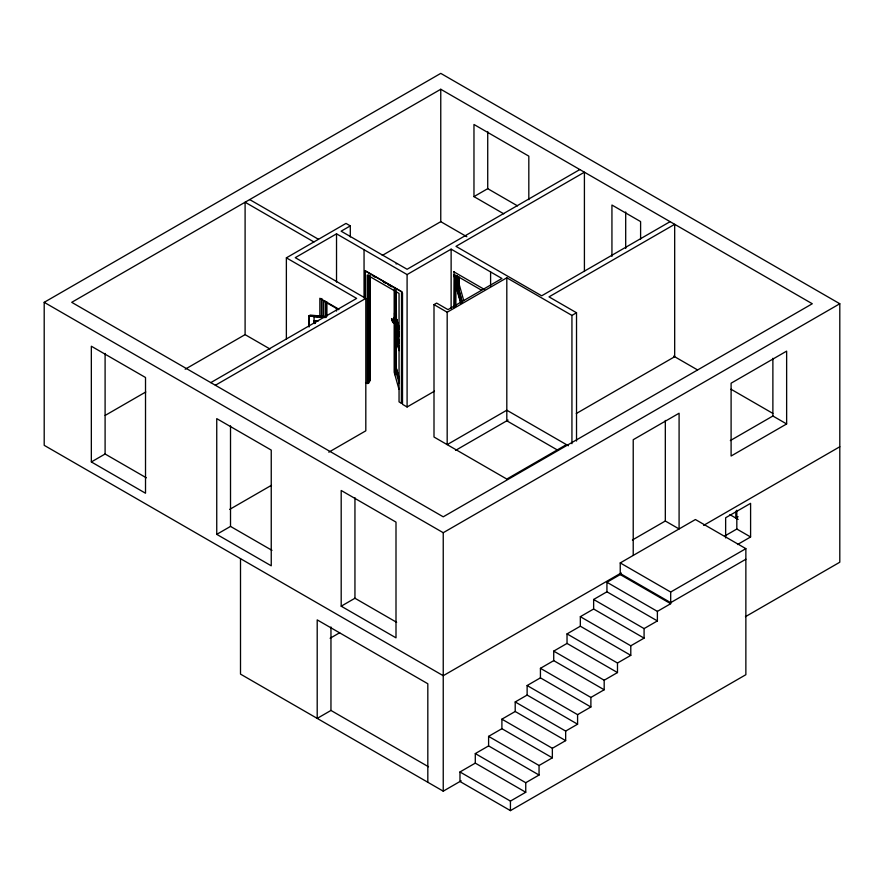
<?xml version="1.0" encoding="UTF-8"?>
<svg xmlns="http://www.w3.org/2000/svg" width="884" height="884" viewBox="0 0 884 884"><rect width="100%" height="100%" fill="white"/><g stroke="black" fill="none" stroke-linecap="round" stroke-linejoin="round"><path stroke-width="1.33" d="M457.636 281.963L457.647 276.471M458.409 285.145L458.431 276.924M394.573 323.345L394.397 321.301M394.54 322.815L394.518 321.688L394.573 323.069M393.999 318.019L394.297 317.312L394.584 318.129M394.142 322.605L394.264 320.914M394.286 321.898L394.231 323.102M394.065 322.483C394.927 323.069 393.634 319.069 394.176 322.494M394.43 319.522L394.584 320.196L394.452 318.284M394.109 317.931L394.176 318.98M394.297 319.002L394.109 317.455M394.562 319.864L394.01 317.754M394.485 323.08L394.22 320.793M368.628 322.892L368.462 331.655L369.214 330.992M369.302 331.047L369.214 322.771M394.529 312.969L394.706 324.737M309.068 326.969L309.201 315.577L325.334 317.08M309.853 316.207L310.173 315.08L326.318 316.594M314.616 323.456L314.096 320.627L318.207 321.014M315.886 321.809A6.188 3.094 53.7 0 0 314.87 320.737L314.837 323.544M391.734 319.511L391.601 318.538L391.601 319.091M368.993 331.434L369.313 330.903M621.209 572.954L443.238 675.707L44.2 445.326L44.2 302.328L440.762 73.372L839.8 303.753L839.8 562.213L745.433 616.689M440.762 89.262L71.715 302.328L443.238 516.82L812.285 303.753L440.762 89.262L440.762 221.663L382.242 255.454M286.372 339.213L286.372 257.841L345.998 223.409L350.296 225.895L350.296 236.923M566.434 444.63L506.808 479.062L434 437.016L434 304.615L436.641 303.09L447.989 309.643L501.946 278.493L451.127 249.155L407.093 274.57L336.528 233.829L295.256 257.664L365.81 298.405L365.81 430.817L328.804 452.177M350.296 225.895L341.125 231.188L407.093 269.277L579.827 169.551M528.82 199.707L528.82 156.148L473.968 124.478L473.968 196.613L487.725 188.668L517.538 205.884M105.163 415.425L145.772 391.977M185.176 369.225L244.89 334.749M364.738 298.239L365.037 270.57L401.822 291.808L401.524 403.314L399.049 401.888L399.049 293.411L367.203 275.023L367.203 383.501L368.672 383.026L368.672 274.924M210.79 382.617L356.639 298.405L286.372 257.841M215.376 385.258L365.81 298.405M91.339 461.945L145.517 493.228L145.517 377.501L91.339 346.23L91.339 461.945L105.097 454L146.324 477.802M364.738 270.747L401.822 291.808M453.835 307.654L454.111 271.609M369.225 323.433L369.733 323.19L369.225 325.555M369.689 323.168L368.86 324.019L369.501 323.643L368.672 323.113M369.413 323.588L369.501 325.235L368.772 325.555L368.86 324.019M368.54 327.798L369.092 327.588L368.628 329.975L368.628 327.853M434 304.615L447.182 312.229L506.808 277.808L571.937 315.411L576.523 312.759L576.523 441.028M670.094 221.663L541.671 295.808L455.989 246.349L584.412 172.203L584.412 271.498M229.696 509.394L271.487 485.272M402.507 293.002L402.507 404.331L407.093 406.983L434.464 391.181M216.746 534.356L271.244 565.815L271.244 450.089L216.746 418.629L216.746 534.356L230.514 526.411L271.974 550.345M455.525 450.409L508.09 420.066M576.28 413.535L674.68 356.716L674.68 224.315L549.008 296.869L576.523 312.759M44.2 302.328L443.238 532.709L839.8 303.753M341.191 606.192L395.999 637.839L395.999 522.112L341.191 490.476L341.191 606.192L354.948 598.247L396.651 622.325M330.13 638.259L339.688 632.745M730.339 440.575L772.881 416.01L786.638 423.955L786.638 351.125L731.101 383.203L731.101 456.022L786.638 423.955M428.497 766.771L330.959 710.449L317.201 718.394L317.201 619.883L427.823 683.752L427.823 782.263M632.391 540.014L665.321 521.007L679.089 528.952L679.089 413.226L633.22 439.713L633.22 555.428M745.864 548.655L670.691 592.048L670.691 603.706L620.236 574.578L620.236 562.92L695.41 519.527L745.864 548.655L745.864 674.702L510.433 810.628L459.978 781.5L459.978 771.964L475.294 763.124L525.748 792.252L525.748 782.716L475.294 753.588L475.294 763.124M703.631 525.372L839.8 446.752M606.932 582.258L657.387 611.385L657.387 620.922L606.932 591.794L606.932 582.258L620.236 574.578M593.639 599.474L644.082 628.601L644.082 638.126L593.639 608.999L593.639 599.474L606.932 591.794M738.118 516.742L735.819 518.068L735.819 511.173M580.335 616.678L630.789 645.806L630.789 655.342L580.335 626.215L580.335 616.678L593.639 608.999M724.946 535.892L736.825 529.03L750.593 536.975L750.593 503.339L725.642 517.748L725.642 537.925M567.031 633.894L617.485 663.022L617.485 672.558L567.031 643.43L567.031 633.894L580.335 626.215M737.521 544.522L750.593 536.975M553.727 651.11L604.181 680.238L604.181 689.763L553.727 660.635L553.727 651.11L567.031 643.43M540.433 668.315L590.888 697.443L590.888 706.979L540.433 677.851L540.433 668.315L553.727 660.635M527.129 685.531L577.584 714.659L577.584 724.195L527.129 695.067L527.129 685.531L540.433 677.851M745.864 559.24L670.691 602.645L620.236 573.517M657.387 611.385L670.691 603.706M515.206 701.951L565.661 731.079L565.661 740.615L515.206 711.487L515.206 701.951L527.129 695.067M644.082 628.601L657.387 620.922M501.902 719.167L552.356 748.295L552.356 757.82L501.902 728.692L501.902 719.167L515.206 711.487M630.789 645.806L644.082 638.126M488.598 736.372L539.052 765.5L539.052 775.036L488.598 745.908L488.598 736.372L501.902 728.692M617.485 663.022L630.789 655.342M475.294 753.588L488.598 745.908M604.181 680.238L617.485 672.558M590.888 697.443L604.181 689.763M240.503 558.666L240.503 674.116L443.238 791.169L461.161 780.815M577.584 714.659L590.888 706.979M565.661 731.079L577.584 724.195M552.356 748.295L565.661 740.615M539.052 765.5L552.356 757.82M525.748 782.716L539.052 775.036M459.978 771.964L510.433 801.092L525.748 792.252M399.236 383.402L394.883 368.352L395.944 368.098A17.901 2.895 -6.6 0 0 396.032 367.689L399.016 378.319M396.021 263.852L396.861 263.775M454.663 274.836L453.835 274.913L461.448 302.085L462.288 302.008L454.663 274.836L462.188 302.206M454.774 275.786L456.73 275.609L463.768 300.704M455.072 306.781L454.818 282.095M394.131 322.373L394.198 322.958M395.049 335.644L399.104 350.628M309.068 316.052L325.202 317.566M313.897 316.582L317.931 316.958M473.968 196.613L503.781 213.829M440.762 221.663L466.851 236.735M673.641 356.119L697.542 369.921M731.013 389.236L772.837 413.392M453.812 271.775L484.664 289.587M455.824 275.366L481.559 290.228M249.686 199.585L318.483 239.299M313.897 241.951L245.1 202.226L245.1 334.638L270.007 349.014M372.805 275.852L375.214 277.245M383.424 281.985L385.899 283.41M388.153 284.714L391.833 286.836M394.198 288.206L396.573 289.576M729.875 514.632L738.162 519.416M368.672 325.235L369.313 325.599M338.848 309.212L319.853 298.251L319.853 317.489M338.683 309.687L323.478 300.914L323.478 317.312M369.092 327.588L369.092 329.71M568.39 445.757L506.808 410.209L447.182 444.63L447.182 312.229M558.091 450.409L506.808 420.806L506.808 277.808M368.672 383.026L367.899 382.573L369.733 381.512L369.733 275.344M401.137 402.739L401.822 403.137M365.556 382.551L367.203 383.501M620.236 562.92L670.691 592.048M394.408 320.859L394.474 321.433M394.883 321.632L399.027 336.428M394.529 320.118L394.22 319.378M394.397 320.13L394.154 318.295L394.352 319.367M456.243 285.421L457.326 289.289M458.067 291.753L459.139 295.731M459.879 298.228L460.94 302.173M456.056 285.609L460.774 302.427M454.652 282.018L460.774 303.356M396.397 317.931L396.22 291.775M396.761 319.212L399.281 328.229M399.17 328.517L396.032 317.323A21.57 3.492 -6.6 0 1 395.944 317.732L399.192 329.323M399.004 329.511L395.756 317.754L395.944 290.781M399.104 333.047L394.883 317.986L395.723 317.798L395.723 290.659M396.12 323.599L397.203 327.478M397.933 330.075L399.027 333.953L397.922 330.185M396.109 323.754L397.203 327.61M399.17 336.042L396.01 324.052M399.016 341.18L396.22 331.235L396.22 324.837M399.17 342.439L395.955 331.622L395.944 323.765M399.192 343.246L395.756 331.677L399.004 343.445M399.104 346.981L394.883 331.909L395.723 331.721L395.723 323.555M396.109 337.677L397.203 341.544M397.933 343.998L399.004 347.987M399.016 349.456L396.032 338.815A17.901 17.514 33 0 0 396.01 337.191M399.214 378.308L396.22 367.667L396.22 338.793M399.192 379.689L395.944 368.098L395.944 337.754M399.004 379.877L395.756 368.12L395.723 337.456M398.993 389.369L394.176 372.197L394.176 289.731M394.397 317.82L394.518 318.66M394.529 321.29L394.706 323.058M394.629 318.483L394.695 319.234M394.264 321.765L394.419 322.715M772.881 358.296L772.881 416.01M736.825 510.201L736.825 529.03M665.321 420.441L665.321 521.007M640.602 239.166L640.602 221.586L611.938 205.033L611.938 256.404M625.695 211.961L625.695 248.459M571.937 315.411L571.937 443.68M510.433 801.092L510.433 810.628M490.598 271.94L490.598 286.427M487.725 131.506L487.725 188.668M460.641 299.19L460.641 302.328M459.26 277.079L459.26 288.062M456.73 275.609L456.73 278.361M455.691 284.317L455.691 306.361M455.525 282.316L455.525 305.753M454.652 277.841L454.652 306.836M451.127 249.155L451.127 308.461M443.238 532.709L443.238 791.169M407.093 274.57L407.093 406.983M401.524 291.985L401.524 403.314M395.004 335.555L395.004 368.341M394.883 290.405L394.883 374.706M394.706 315.743L394.706 316.803M370.308 275.996L370.308 380.44M367.854 275.399L367.854 383.501M365.037 270.57L365.037 298.063M364.053 249.719L364.053 297.996M354.948 497.681L354.948 598.247M336.528 233.829L336.528 282.106M336.528 308.317L336.528 311.069M330.959 626.988L330.959 710.449M326.914 301.985L326.914 316.35M326.086 302.461L326.086 317.511M325.312 301.234L325.312 316.395M321.765 298.527L321.765 316.395M321.467 298.693L321.467 316.56M314.87 320.737L314.87 323.433M314.074 316.527L314.074 323.456M309.201 315.577L309.201 326.483M230.514 425.834L230.514 526.411M105.097 353.434L105.097 454M392.142 320.251A6.188 0.807 84.6 0 1 392.728 322.483L392.739 322.605A6 0.785 84.6 0 0 392.153 320.583A10.044 1.315 84.6 0 1 391.667 319.257M393.104 320.163A6.188 0.807 84.6 0 1 393.689 322.384L393.7 322.505A6 0.785 84.6 0 0 393.104 320.483A10.044 1.315 84.6 0 1 392.629 319.168"/></g></svg>
